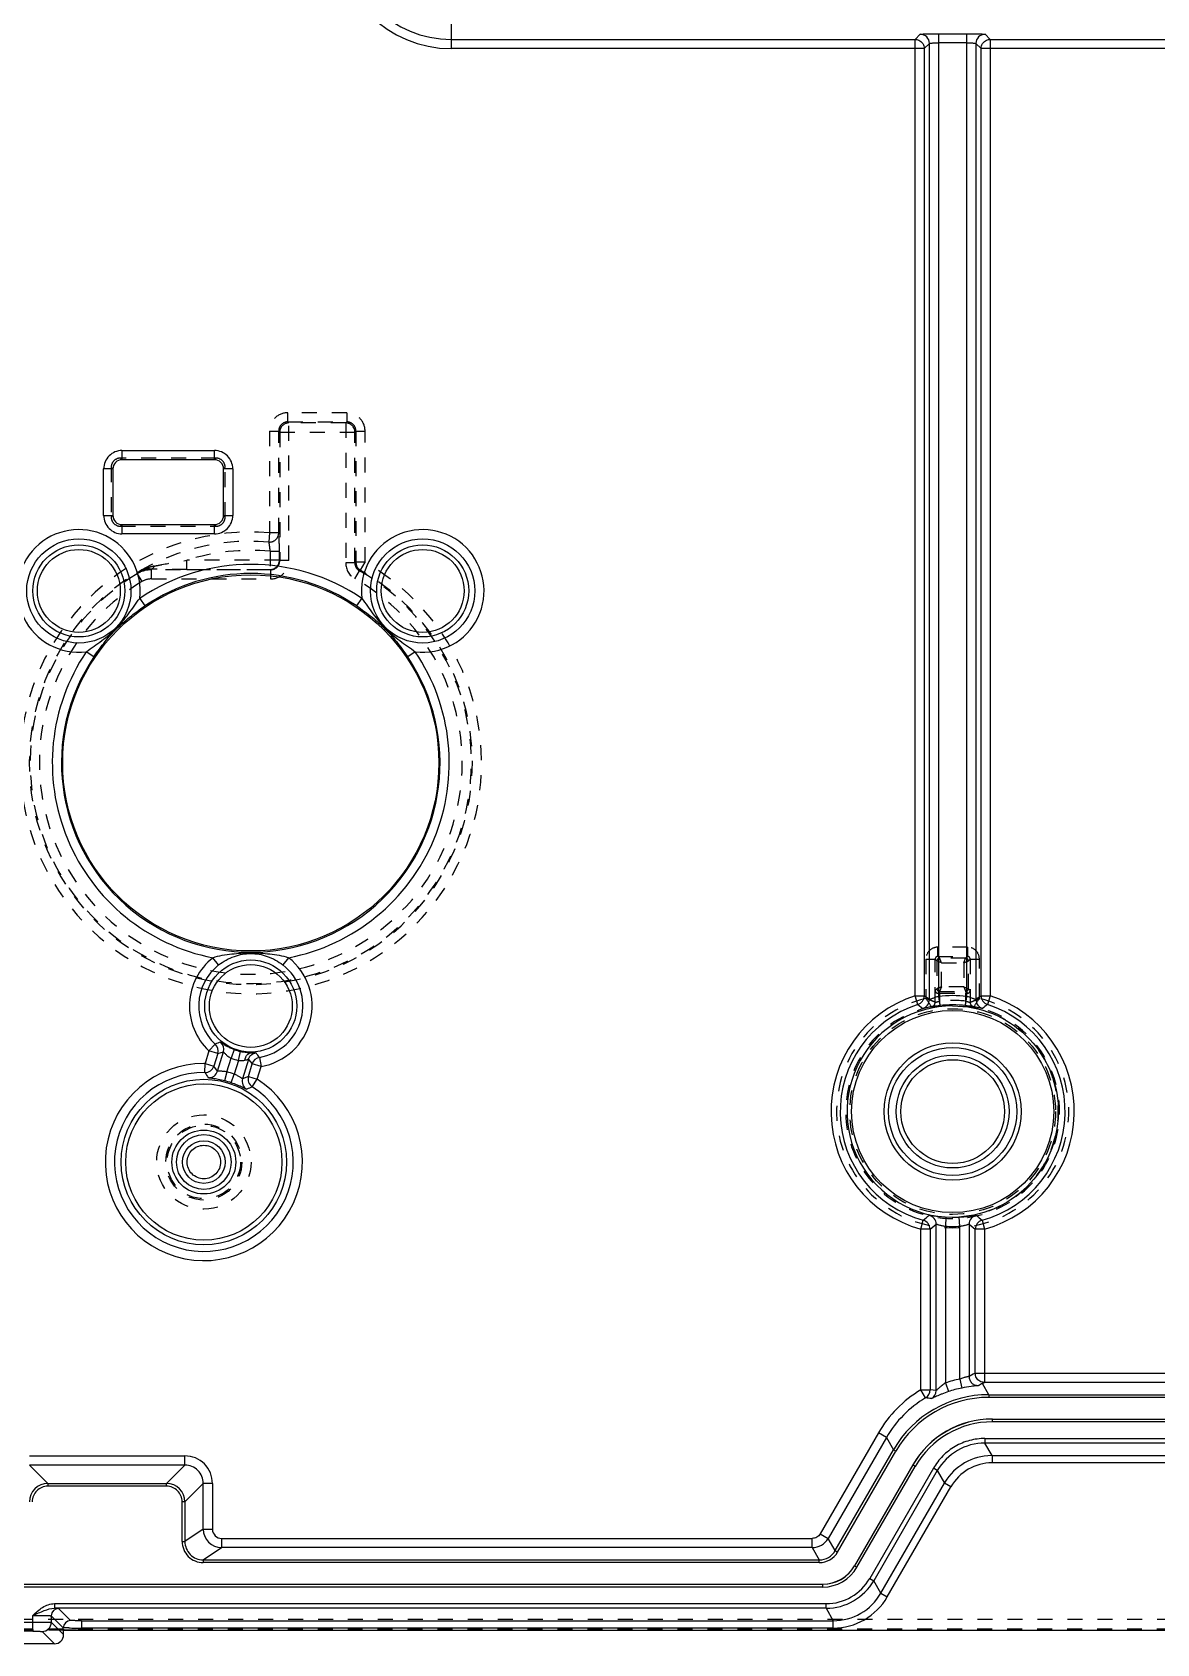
# Model space of a CAD drawing. Header units: millimetres. Extents: x -1265 to 1982, y -12197 to 1934.
# Drawn here: x 917.8 to 1040.4, y -123.6 to 52 of the extents above; entities that cross this region are included whole.
import ezdxf

# ---------------------------------------------------------------- set-up
doc = ezdxf.new("R2010")
doc.units = ezdxf.units.MM
doc.header["$LTSCALE"] = 16.335
doc.linetypes.add('HIDDEN', pattern=[0.2, 0.1, -0.1])
doc.layers.get('0').update_dxf_attribs({"linetype": 'CONTINUOUS'})
doc.layers.add('DEFAULT_2', color=8, linetype='HIDDEN')

msp = doc.modelspace()

# ---------------------------------------------------------------- linework, layer by layer
at = {"color": 7, "linetype": 'Continuous'}
for p, q in [((963.518, 53.686), (963.518, 50.208)), ((963.518, 51.207), (1014.073, 51.207)), ((1014.635, 51.768), (1014.073, 51.207)), ((1014.073, -53.016), (1014.073, 51.207)), ((1016.633, 51.836), (1019.702, 51.836)), ((1016.633, 51.836), (1016.633, -53.09)), ((1019.702, -53.09), (1019.702, 51.836)), ((1022.262, 51.207), (1021.701, 51.768)), ((1022.262, 51.207), (1053.454, 51.207)), ((1022.262, 51.207), (1022.262, -53.016)), ((1015.073, 50.208), (963.518, 50.208)), ((1015.073, 50.208), (1015.634, 50.769)), ((1015.073, 50.208), (1015.073, -53.016)), ((1015.634, -53.43), (1015.634, 50.769)), ((1019.702, 50.836), (1016.633, 50.836)), ((1020.701, 50.769), (1021.263, 50.208)), ((1020.701, 50.769), (1020.701, -53.43)), ((1053.454, 50.208), (1021.263, 50.208)), ((1021.263, -53.016), (1021.263, 50.208)), ((927.631, 6.406), (927.631, 5.406)), ((927.631, 6.406), (937.704, 6.406)), ((937.704, 5.406), (927.631, 5.406)), ((937.704, 5.406), (937.704, 6.406)), ((925.632, -0.666), (925.632, 4.407)), ((926.632, 4.407), (925.632, 4.407)), ((926.632, 4.407), (926.632, -0.666)), ((939.703, 4.407), (938.704, 4.407)), ((938.704, -0.666), (938.704, 4.407)), ((939.703, 4.407), (939.703, -0.666)), ((925.632, -0.666), (926.632, -0.666)), ((927.631, -1.666), (937.704, -1.666)), ((927.631, -1.666), (927.631, -2.665)), ((937.704, -2.665), (937.704, -1.666)), ((938.704, -0.666), (939.703, -0.666)), ((937.704, -2.665), (927.631, -2.665)), ((929.562, -9.701), (930.121, -10.529)), ((953.214, -10.529), (953.774, -9.701)), ((924.567, -16.083), (923.739, -15.524)), ((959.597, -15.524), (958.768, -16.083)), ((938.166, -49.655), (937.55, -48.868)), ((941.668, -48.403), (941.668, -48.334)), ((945.785, -48.868), (945.169, -49.655)), ((1014.073, -53.016), (1015.073, -53.016)), ((1014.382, -53.966), (1014.073, -53.016)), ((1014.382, -53.966), (1014.913, -54.39)), ((1015.634, -53.43), (1015.073, -53.016)), ((1016.633, -53.09), (1016.755, -54.082)), ((1019.581, -54.082), (1019.702, -53.09)), ((1021.263, -53.016), (1020.701, -53.43)), ((1021.263, -53.016), (1022.262, -53.016)), ((1022.262, -53.016), (1021.953, -53.966)), ((937.103, -59.009), (936.688, -60.386)), ((937.103, -59.009), (937.786, -58.279)), ((938.06, -59.297), (937.103, -59.009)), ((938.06, -59.297), (937.645, -60.674)), ((938.045, -61.231), (938.68, -59.12)), ((938.06, -59.297), (938.68, -59.12)), ((939.872, -58.872), (939.518, -59.807)), ((940.328, -60.051), (940.549, -59.076)), ((936.688, -60.386), (936.568, -60.386)), ((936.676, -61.385), (936.688, -60.386)), ((936.688, -60.386), (937.645, -60.674)), ((938.045, -61.231), (937.645, -60.674)), ((939.065, -61.313), (938.817, -62.281)), ((939.065, -61.313), (939.518, -59.807)), ((940.328, -60.051), (939.875, -61.557)), ((941.405, -59.94), (940.77, -62.051)), ((941.405, -59.94), (941.826, -60.43)), ((941.411, -61.807), (941.826, -60.43)), ((942.783, -60.718), (941.826, -60.43)), ((942.368, -62.095), (942.783, -60.718)), ((942.616, -59.732), (942.783, -60.718)), ((939.547, -62.501), (939.875, -61.557)), ((941.411, -61.807), (940.77, -62.051)), ((941.411, -61.807), (942.368, -62.095)), ((941.827, -62.935), (942.368, -62.095)), ((1017.44, -77.125), (1017.377, -78.123)), ((1018.958, -78.123), (1018.895, -77.125)), ((1014.702, -78.431), (1014.963, -77.466)), ((1015.701, -78.431), (1014.702, -78.431)), ((1014.702, -95.967), (1014.702, -78.431)), ((1015.701, -78.431), (1016.378, -77.902)), ((1015.701, -78.431), (1015.701, -95.967)), ((1016.378, -96.034), (1016.378, -77.902)), ((1017.377, -78.123), (1017.377, -95.207)), ((1018.958, -94.78), (1018.958, -78.123)), ((1019.958, -77.902), (1020.634, -78.431)), ((1019.958, -77.902), (1019.958, -94.498)), ((1021.633, -78.431), (1020.634, -78.431)), ((1020.634, -94.147), (1020.634, -78.431)), ((1021.372, -77.466), (1021.633, -78.431)), ((1021.633, -78.431), (1021.633, -95.147)), ((1018.958, -94.78), (1019.158, -95.76)), ((1020.403, -94.262), (1019.958, -94.498)), ((1020.634, -94.147), (1020.403, -94.262)), ((1020.634, -94.147), (1059.098, -94.147)), ((1014.702, -95.967), (1015.701, -95.967)), ((1015.212, -96.827), (1014.702, -95.967)), ((1016.378, -96.034), (1015.701, -95.967)), ((1017.377, -95.207), (1017.698, -96.154)), ((1021.403, -95.262), (1021.633, -95.147)), ((1022.107, -96.483), (1021.404, -95.264)), ((1059.098, -95.147), (1021.633, -95.147)), ((1022.107, -96.483), (1060.928, -96.483)), ((1022.107, -96.483), (1022.107, -96.783)), ((1060.928, -96.783), (1022.107, -96.783)), ((1022.49, -99.146), (1022.481, -99.13)), ((1022.49, -99.146), (1060.545, -99.146)), ((1022.49, -99.146), (1022.49, -99.445)), ((1060.545, -99.445), (1022.49, -99.445)), ((1010.079, -100.646), (1003.728, -111.647)), ((1010.945, -101.146), (1004.594, -112.147)), ((1010.945, -101.146), (1010.079, -100.646)), ((1010.945, -101.146), (1011.716, -102.482)), ((1021.69, -101.259), (1061.345, -101.259)), ((1021.69, -101.259), (1021.69, -101.759)), ((1061.345, -101.759), (1021.69, -101.759)), ((1022.473, -103.116), (1021.69, -101.759)), ((917.543, -103.156), (934.493, -103.156)), ((934.493, -104.155), (934.493, -103.156)), ((1005.365, -113.483), (1011.716, -102.482)), ((1005.625, -113.633), (1011.976, -102.632)), ((1011.976, -102.632), (1011.716, -102.482)), ((1022.473, -103.116), (1060.562, -103.116)), ((1022.473, -103.116), (1022.473, -103.916)), ((934.493, -104.155), (917.543, -104.155)), ((919.547, -106.159), (917.543, -104.155)), ((934.493, -104.155), (932.489, -106.159)), ((1013.822, -104.129), (1007.471, -115.13)), ((1007.739, -115.296), (1014.091, -104.295)), ((1016.062, -104.509), (1009.133, -116.51)), ((1016.495, -104.759), (1009.566, -116.76)), ((1013.831, -104.145), (1013.822, -104.129)), ((1014.091, -104.295), (1013.831, -104.145)), ((1016.495, -104.759), (1016.062, -104.509)), ((1016.495, -104.759), (1017.278, -106.116)), ((1060.562, -103.916), (1022.473, -103.916)), ((919.547, -106.159), (932.489, -106.159)), ((919.547, -106.159), (919.547, -106.459)), ((932.489, -106.459), (919.547, -106.459)), ((932.489, -106.459), (932.489, -106.159)), ((934.488, -108.159), (936.492, -106.155)), ((937.492, -106.155), (936.492, -106.155)), ((936.492, -111.147), (936.492, -106.155)), ((937.492, -106.155), (937.492, -111.147)), ((1010.349, -118.116), (1017.278, -106.116)), ((1011.042, -118.516), (1017.971, -106.515)), ((1017.971, -106.515), (1017.278, -106.116)), ((934.488, -108.159), (934.188, -108.159)), ((934.188, -112.483), (934.188, -108.159)), ((934.488, -108.159), (934.488, -112.483)), ((936.492, -111.147), (934.488, -112.483)), ((936.492, -111.147), (937.492, -111.147)), ((938.492, -112.147), (1002.862, -112.147)), ((938.492, -112.147), (938.492, -113.147)), ((1002.862, -113.147), (1002.862, -112.147)), ((1003.728, -111.647), (1004.594, -112.147)), ((1005.365, -113.483), (1004.594, -112.147)), ((934.188, -112.483), (934.488, -112.483)), ((936.488, -114.483), (938.492, -113.147)), ((1002.862, -113.147), (938.492, -113.147)), ((1002.862, -113.147), (1003.633, -114.483)), ((1005.365, -113.483), (1005.625, -113.633)), ((936.488, -114.483), (1003.633, -114.483)), ((936.488, -114.483), (936.488, -114.783)), ((1003.633, -114.783), (936.488, -114.783)), ((1003.633, -114.783), (1003.633, -114.483)), ((1007.471, -115.13), (1007.48, -115.146)), ((1007.48, -115.146), (1007.739, -115.296)), ((1004.016, -117.445), (826.439, -117.445)), ((826.442, -117.146), (1004.012, -117.146)), ((1004.016, -117.445), (1004.016, -117.146)), ((1009.133, -116.51), (1009.566, -116.76)), ((1010.349, -118.116), (1009.566, -116.76)), ((920.273, -119.259), (1004.371, -119.259)), ((920.273, -119.259), (920.273, -119.759)), ((1004.371, -119.759), (1004.371, -119.259)), ((1010.349, -118.116), (1011.042, -118.516)), ((917.923, -122.268), (917.923, -120.537)), ((919.923, -120.585), (921.233, -121.895)), ((919.923, -120.585), (919.923, -121.285)), ((1004.371, -119.759), (920.273, -119.759)), ((922.033, -121.095), (920.723, -119.785)), ((923.233, -121.116), (1005.154, -121.116)), ((923.233, -121.116), (923.233, -122.13)), ((1004.371, -119.759), (1005.154, -121.116)), ((1005.154, -121.916), (1005.154, -121.116)), ((866.612, -121.268), (917.923, -121.268)), ((917.923, -122.268), (866.612, -122.268)), ((918.923, -122.285), (920.268, -123.63)), ((921.268, -122.63), (919.923, -121.285)), ((921.233, -122.078), (921.233, -121.895)), ((921.268, -122.13), (1145.018, -122.13)), ((921.268, -122.63), (921.268, -122.13)), ((1005.154, -121.916), (923.233, -121.916)), ((920.268, -123.63), (864.268, -123.63))]:
    msp.add_line(p, q, dxfattribs=at)
for centre, radius in [((922.929, -8.891), 5.682), ((960.406, -8.891), 5.682), ((922.929, -8.891), 5.017), ((922.929, -8.891), 4.517), ((960.406, -8.891), 5.017), ((960.406, -8.891), 4.517), ((941.668, -27.63), 20.5), ((941.668, -54.13), 5.017), ((941.668, -54.13), 4.517), ((1018.168, -65.63), 11.017), ((1018.168, -65.63), 7.483), ((1018.168, -65.63), 6.983), ((1018.168, -65.63), 6.151), ((1018.168, -65.63), 5.651), ((936.553, -71.13), 9.017), ((936.553, -71.13), 8.517), ((936.553, -71.13), 3.483), ((936.553, -71.13), 2.983), ((936.553, -71.13), 2.325)]:
    msp.add_circle(centre, radius, dxfattribs=at)
for centre, radius, start, end in [((963.518, 62.72), 12.513, 180, 270), ((963.518, 62.72), 11.513, 180, 270), ((1014.633, 50.767), 1.001, 0.08419, 89.91582), ((1021.702, 50.767), 1.001, 90.08418, 179.91581), ((927.631, 4.407), 1.999, 89.98578, 180.01422), ((927.629, 4.409), 0.997, 89.88699, 180.11301), ((937.705, 4.407), 1.999, 359.98578, 90.01422), ((937.706, 4.409), 0.997, 359.88699, 90.11301), ((927.631, -0.667), 1.999, 179.98578, 270.01422), ((927.629, -0.668), 0.997, 179.88699, 270.11301), ((937.705, -0.667), 1.999, 269.98578, 0.01422), ((937.706, -0.668), 0.997, 269.88699, 0.11301), ((922.929, -8.891), 6.682, 353.04187, 276.95813), ((960.406, -8.891), 6.682, 263.04187, 186.95813), ((941.668, -27.63), 21.633, 55.97194, 124.02806), ((941.668, -27.63), 20.634, 55.97194, 124.02806), ((941.668, -27.63), 21.633, 145.97194, 259.02806), ((941.668, -27.63), 21.633, 280.97194, 34.02806), ((941.668, -27.63), 20.634, 145.97194, 34.02806), ((941.668, -54.13), 6.682, 128.04187, 226.90407), ((941.668, -54.13), 6.682, 279.60511, 51.95813), ((941.668, -54.13), 5.682, 128.04187, 226.90407), ((941.668, -54.13), 5.682, 279.60511, 51.95813), ((1018.168, -65.63), 13.262, 107.98236, 254.85118), ((1018.168, -65.63), 12.262, 107.98236, 254.85118), ((1018.168, -65.63), 11.517, 90, 273.62056), ((1014.072, -53.014), 1.001, 288.01271, 359.90904), ((1014.633, -53.429), 1.001, 286.21064, 359.941), ((1018.168, -65.63), 12.633, 83.02423, 96.97577), ((1018.168, -65.63), 11.634, 83.02423, 96.97577), ((1021.702, -53.429), 1.001, 180.05916, 253.83066), ((1022.263, -53.014), 1.001, 180.09163, 251.98741), ((1018.168, -65.63), 12.262, 285.14882, 72.01764), ((1158.68, -225.198), 219.123, 128.60684, 128.78442), ((1018.168, -65.63), 13.262, 285.14882, 72.01764), ((1037.334, -329.366), 288.787, 110.0416, 110.16426), ((937.101, -59.01), 1.001, 343.36334, 46.89671), ((937.722, -58.833), 1.001, 343.30511, 49.96326), ((941.668, -54.13), 5.071, 249.25701, 257.25217), ((709.588, -231.185), 289.306, 36.34417, 36.46661), ((936.553, -71.13), 10.744, 89.91658, 57.23171), ((936.553, -71.13), 9.745, 89.27747, 57.23171), ((936.688, -60.384), 1.001, 269.30792, 343.15101), ((937.087, -60.942), 1.001, 267.05181, 343.19239), ((936.553, -71.13), 10.133, 70.86105, 75.64813), ((941.668, -54.13), 6.07, 249.25701, 257.25217), ((942.783, -60.72), 1.001, 99.6132, 163.14774), ((936.553, -71.13), 9.134, 70.86105, 75.64813), ((941.729, -62.338), 1.001, 163.31697, 239.50906), ((1014.219, -229.211), 181.351, 113.52684, 113.73603), ((942.37, -62.094), 1.001, 163.35915, 237.20143), ((946.842, 3.675), 105.945, 310.01406, 310.46527), ((1015.377, -77.903), 1.001, 0.06368, 77.19056), ((1020.958, -77.903), 1.001, 102.86807, 179.93652), ((1175.93, 106.17), 240.021, 229.71527, 229.91459), ((1014.701, -78.433), 1.001, 0.12263, 74.88285), ((1018.168, -65.63), 12.518, 266.37944, 273.62056), ((1021.634, -78.433), 1.001, 105.11757, 179.87918), ((1021.544, -107.512), 12.991, 101.47937, 108.70665), ((1021.336, -107.145), 12.998, 120.68885, 150.00124), ((1022.107, -108.481), 11.998, 89.99951, 150.00049), ((1014.701, -95.966), 1.001, 300.59986, 359.91449), ((1015.378, -96.033), 1, 298.2945, 359.99677), ((1021.553, -107.528), 12.01, 101.50694, 108.72366), ((1032.829, -115.29), 23.058, 119.7071, 120.86222), ((1021.383, -107.191), 12.062, 120.76894, 149.9219), ((1022.107, -108.48), 11.698, 89.99908, 150.00092), ((1012.278, -120.762), 24.114, 81.47694, 83.01025), ((1022.49, -109.144), 9.998, 89.99957, 150.00043), ((1022.49, -109.144), 9.698, 89.99908, 150.00092), ((1021.69, -107.758), 5.999, 89.99825, 150.00175), ((934.493, -106.154), 2.999, 359.98948, 90.01052), ((1022.473, -109.115), 5.999, 90.99118, 149.0088), ((1022.473, -109.061), 5.945, 90.00134, 91.00112), ((934.494, -106.153), 1.998, 359.96413, 90.03587), ((1022.473, -109.115), 5.199, 89.9991, 150.0009), ((919.547, -108.159), 1.999, 90.00039, 179.99961), ((919.546, -108.158), 1.699, 89.98821, 180.01179), ((932.489, -108.159), 1.999, 0.00039, 89.99961), ((932.489, -108.158), 1.699, 359.98821, 90.01179), ((1022.426, -109.088), 5.944, 148.99941, 149.99933), ((938.492, -111.147), 2, 180.01308, 269.98692), ((938.492, -111.147), 1, 180.00003, 270.01088), ((1002.862, -111.147), 2, 269.99806, 330.00194), ((936.487, -112.483), 2.299, 180.00288, 270.01674), ((936.487, -112.483), 1.999, 179.99612, 270.01806), ((1003.633, -112.483), 2, 269.99747, 330.00253), ((1003.633, -112.483), 2.299, 269.99211, 330.00789), ((1004.016, -113.146), 3.999, 269.99835, 330.00165), ((1004.016, -113.147), 4.299, 269.99461, 330.00539), ((1004.371, -113.76), 5.499, 269.99905, 330.00095), ((1004.371, -113.76), 5.999, 270.00019, 329.99981), ((1005.154, -115.117), 5.999, 269.99767, 330.00233), ((1005.154, -115.117), 6.799, 269.99914, 330.00086), ((920.723, -120.585), 0.8, 90.02106, 179.97894), ((922.034, -121.896), 0.8, 90.02106, 179.97894), ((918.923, -121.285), 1, 270.02106, 359.97894), ((922.959, -5.185), 116.73, 269.44659, 269.76296), ((923.23, 60.611), 182.527, 269.76312, 270.00083)]:
    msp.add_arc(centre, radius, start, end, dxfattribs=at)
for centre, major_axis, ratio, start_param, end_param in [((1022.483, -109.131), (5.001, -8.662), 0.9997969, 2.6180788, 3.6651065), ((1004.006, -113.129), (-2, 3.465), 0.9997969, -3.6651035, -2.6180818), ((920.268, -122.63), (0.707, -0.707), 0.9996955, -0.7852565, 0.7852565)]:
    msp.add_ellipse(centre, major_axis=major_axis, ratio=ratio, start_param=start_param, end_param=end_param, dxfattribs=at)
for points in [[(1014.073, 51.207), (1014.207, 51.207), (1014.342, 51.178), (1014.465, 51.126)], [(1021.87, 51.126), (1021.993, 51.178), (1022.129, 51.207), (1022.262, 51.207)], [(936.676, -61.385), (936.796, -61.57), (936.916, -61.756), (937.036, -61.941)], [(1021.633, -95.147), (1021.461, -95.147), (1021.283, -95.099), (1021.134, -95.013)]]:
    msp.add_open_spline(points, degree=3, dxfattribs=at)
for points, knots in [([(1014.465, 51.126), (1014.642, 51.051), (1014.957, 50.791), (1015.073, 50.399), (1015.073, 50.208)], [0, 0, 0, 0, 0.5001292, 1, 1, 1, 1]), ([(1014.635, 51.768), (1014.639, 51.772), (1014.657, 51.776), (1014.69, 51.783), (1014.742, 51.789), (1014.846, 51.798), (1015.015, 51.807), (1015.26, 51.817), (1015.557, 51.825), (1016.02, 51.833), (1016.383, 51.836), (1016.633, 51.836)], [0, 0, 0, 0, 0.0086084, 0.0259685, 0.0521254, 0.0869437, 0.1814387, 0.3058066, 0.4556599, 0.6256362, 1, 1, 1, 1]), ([(1019.702, 51.836), (1019.952, 51.836), (1020.315, 51.833), (1020.779, 51.825), (1021.075, 51.817), (1021.321, 51.807), (1021.49, 51.798), (1021.593, 51.789), (1021.645, 51.783), (1021.679, 51.776), (1021.697, 51.772), (1021.701, 51.768)], [0, 0, 0, 0, 0.3743586, 0.544335, 0.6941914, 0.8185612, 0.9130572, 0.9478757, 0.9740322, 0.9913918, 1, 1, 1, 1]), ([(1021.263, 50.208), (1021.263, 50.399), (1021.379, 50.791), (1021.694, 51.051), (1021.87, 51.126)], [0, 0, 0, 0, 0.4998841, 1, 1, 1, 1]), ([(1015.634, 50.769), (1015.638, 50.777), (1015.673, 50.785), (1015.73, 50.798), (1015.825, 50.808), (1015.947, 50.818), (1016.095, 50.826), (1016.327, 50.834), (1016.509, 50.836), (1016.633, 50.836)], [0, 0, 0, 0, 0.028623, 0.0908393, 0.1850514, 0.3085881, 0.4580096, 0.6274121, 1, 1, 1, 1]), ([(1019.702, 50.836), (1019.827, 50.836), (1020.009, 50.834), (1020.24, 50.826), (1020.388, 50.818), (1020.51, 50.808), (1020.606, 50.798), (1020.662, 50.785), (1020.697, 50.777), (1020.701, 50.769)], [0, 0, 0, 0, 0.3725879, 0.5419904, 0.6914119, 0.8149486, 0.9091607, 0.971377, 1, 1, 1, 1]), ([(923.739, -15.524), (924.293, -15.108), (925.445, -14.342), (927.039, -13.001), (928.38, -11.407), (929.146, -10.255), (929.562, -9.701)], [0, 0, 0, 0, 0.2503134, 0.4999938, 0.7496861, 1, 1, 1, 1]), ([(924.567, -16.083), (924.955, -15.508), (925.737, -14.445), (927.016, -12.978), (928.483, -11.699), (929.546, -10.917), (930.121, -10.529)], [0, 0, 0, 0, 0.2630524, 0.5, 0.7369476, 1, 1, 1, 1]), ([(953.214, -10.529), (953.789, -10.917), (954.852, -11.699), (956.32, -12.978), (957.599, -14.445), (958.38, -15.508), (958.768, -16.083)], [0, 0, 0, 0, 0.2630524, 0.5, 0.7369476, 1, 1, 1, 1]), ([(953.774, -9.701), (954.189, -10.255), (954.956, -11.407), (956.297, -13.001), (957.89, -14.342), (959.043, -15.108), (959.597, -15.524)], [0, 0, 0, 0, 0.2503133, 0.4999911, 0.749686, 1, 1, 1, 1]), ([(937.55, -48.868), (937.873, -48.732), (938.56, -48.582), (939.589, -48.448), (940.624, -48.357), (941.319, -48.314), (941.668, -48.334)], [0, 0, 0, 0, 0.2519445, 0.5005588, 0.7484258, 1, 1, 1, 1]), ([(938.166, -49.655), (938.678, -49.254), (939.8, -48.634), (941.062, -48.403), (941.668, -48.403)], [0, 0, 0, 0, 0.5177394, 1, 1, 1, 1]), ([(941.668, -48.334), (942.017, -48.314), (942.712, -48.357), (943.746, -48.448), (944.776, -48.582), (945.463, -48.732), (945.785, -48.868)], [0, 0, 0, 0, 0.2515739, 0.4994422, 0.748055, 1, 1, 1, 1]), ([(941.668, -48.403), (942.274, -48.403), (943.536, -48.634), (944.657, -49.254), (945.169, -49.655)], [0, 0, 0, 0, 0.4822606, 1, 1, 1, 1]), ([(1016.755, -54.082), (1016.516, -54.111), (1016.173, -54.162), (1015.739, -54.239), (1015.469, -54.292), (1015.248, -54.337), (1015.098, -54.368), (1015.007, -54.384), (1014.961, -54.391), (1014.933, -54.393), (1014.916, -54.393), (1014.913, -54.39)], [0, 0, 0, 0, 0.3855293, 0.557266, 0.7062409, 0.8278417, 0.918735, 0.9517843, 0.9763458, 0.9923566, 1, 1, 1, 1]), ([(1016.633, -53.09), (1016.506, -53.121), (1016.322, -53.177), (1016.091, -53.26), (1015.943, -53.317), (1015.824, -53.365), (1015.728, -53.406), (1015.677, -53.421), (1015.639, -53.437), (1015.634, -53.43)], [0, 0, 0, 0, 0.3729921, 0.544078, 0.6955509, 0.8208274, 0.9155966, 0.976176, 1, 1, 1, 1]), ([(1018.168, -54.113), (1019.638, -54.113), (1022.61, -54.69), (1026.391, -57.161), (1028.973, -60.874), (1029.968, -65.285), (1029.233, -69.746), (1026.872, -73.603), (1023.242, -76.293), (1020.309, -77.038), (1018.841, -77.128)], [0, 0, 0, 0, 0.1250112, 0.2499971, 0.3749957, 0.4999942, 0.6249925, 0.7499906, 0.8749801, 1, 1, 1, 1]), ([(1021.423, -54.39), (1021.419, -54.393), (1021.403, -54.393), (1021.374, -54.391), (1021.328, -54.384), (1021.237, -54.368), (1021.087, -54.337), (1020.866, -54.292), (1020.596, -54.239), (1020.163, -54.162), (1019.819, -54.111), (1019.581, -54.082)], [0, 0, 0, 0, 0.0076373, 0.0236327, 0.0481778, 0.0812182, 0.1721056, 0.2937196, 0.4427605, 0.6145295, 1, 1, 1, 1]), ([(1020.701, -53.43), (1020.697, -53.437), (1020.658, -53.421), (1020.607, -53.406), (1020.512, -53.365), (1020.392, -53.317), (1020.244, -53.26), (1020.014, -53.177), (1019.83, -53.121), (1019.702, -53.09)], [0, 0, 0, 0, 0.023824, 0.0844034, 0.1791726, 0.3044491, 0.455922, 0.6270079, 1, 1, 1, 1]), ([(938.366, -58.067), (938.37, -58.065), (938.383, -58.071), (938.405, -58.082), (938.439, -58.103), (938.507, -58.146), (938.619, -58.221), (938.787, -58.33), (939, -58.46), (939.257, -58.601), (939.551, -58.743), (939.762, -58.831), (939.872, -58.872)], [0, 0, 0, 0, 0.0071658, 0.022205, 0.0454079, 0.0767658, 0.1636002, 0.2812678, 0.4279237, 0.6005145, 0.7946378, 1, 1, 1, 1]), ([(938.68, -59.12), (938.683, -59.119), (938.692, -59.125), (938.712, -59.145), (938.756, -59.196), (938.824, -59.274), (938.919, -59.374), (939.038, -59.486), (939.231, -59.646), (939.397, -59.751), (939.518, -59.807)], [0, 0, 0, 0, 0.0071027, 0.0238659, 0.0865965, 0.1843134, 0.3120226, 0.4644923, 0.6345651, 1, 1, 1, 1]), ([(940.549, -59.076), (940.651, -59.099), (941.021, -59.172), (941.397, -59.209), (941.668, -59.218)], [0, 0, 0, 0, 0.2793256, 1, 1, 1, 1]), ([(941.03, -60.026), (941.046, -59.922), (941.101, -59.719), (941.265, -59.396), (941.511, -59.225), (941.668, -59.218)], [0, 0, 0, 0, 0.2903171, 0.5681001, 1, 1, 1, 1]), ([(941.405, -59.94), (941.441, -59.821), (941.562, -59.589), (941.763, -59.419), (941.877, -59.356)], [0, 0, 0, 0, 0.4876402, 1, 1, 1, 1]), ([(941.668, -59.218), (941.749, -59.221), (941.89, -59.224), (942.054, -59.223), (942.151, -59.224), (942.2, -59.225), (942.229, -59.229), (942.246, -59.231), (942.249, -59.235)], [0, 0, 0, 0, 0.4182775, 0.7279119, 0.8397439, 0.9222777, 0.9753897, 1, 1, 1, 1]), ([(941.877, -59.356), (941.906, -59.34), (942.024, -59.282), (942.152, -59.246), (942.249, -59.235)], [0, 0, 0, 0, 0.2550986, 1, 1, 1, 1]), ([(939.065, -61.313), (938.939, -61.286), (938.753, -61.261), (938.515, -61.245), (938.362, -61.241), (938.238, -61.24), (938.138, -61.243), (938.087, -61.238), (938.048, -61.239), (938.045, -61.231)], [0, 0, 0, 0, 0.3757583, 0.5470869, 0.6981502, 0.8224246, 0.91607, 0.975933, 1, 1, 1, 1]), ([(940.328, -60.051), (940.39, -60.06), (940.624, -60.082), (940.862, -60.06), (941.03, -60.026)], [0, 0, 0, 0, 0.2666033, 1, 1, 1, 1]), ([(941.03, -60.026), (941.082, -60.016), (941.172, -59.995), (941.276, -59.967), (941.339, -59.95), (941.373, -59.942), (941.391, -59.938), (941.404, -59.938), (941.405, -59.94)], [0, 0, 0, 0, 0.4071261, 0.7207096, 0.8369356, 0.9231571, 0.977405, 1, 1, 1, 1]), ([(938.817, -62.281), (938.588, -62.222), (938.255, -62.148), (937.832, -62.073), (937.568, -62.032), (937.355, -62.001), (937.21, -61.98), (937.123, -61.966), (937.08, -61.957), (937.053, -61.95), (937.038, -61.945), (937.036, -61.941)], [0, 0, 0, 0, 0.3905165, 0.5628379, 0.7110972, 0.8311314, 0.9202952, 0.9526345, 0.9766701, 0.9923823, 1, 1, 1, 1]), ([(941.22, -63.2), (941.216, -63.202), (941.201, -63.198), (941.175, -63.19), (941.134, -63.172), (941.054, -63.137), (940.922, -63.074), (940.726, -62.982), (940.484, -62.871), (940.089, -62.7), (939.771, -62.578), (939.547, -62.501)], [0, 0, 0, 0, 0.007611, 0.0233053, 0.0473207, 0.0796464, 0.1687986, 0.2888511, 0.4372135, 0.609587, 1, 1, 1, 1]), ([(940.77, -62.051), (940.764, -62.056), (940.732, -62.034), (940.686, -62.009), (940.604, -61.952), (940.5, -61.884), (940.37, -61.803), (940.163, -61.685), (939.994, -61.604), (939.875, -61.557)], [0, 0, 0, 0, 0.024067, 0.08393, 0.1775755, 0.3018499, 0.4529132, 0.6242419, 1, 1, 1, 1]), ([(936.56, -72.957), (936.323, -72.957), (935.843, -72.863), (935.234, -72.46), (934.825, -71.853), (934.68, -71.137), (934.819, -70.42), (935.223, -69.811), (935.828, -69.403), (936.308, -69.302), (936.545, -69.302)], [0, 0, 0, 0, 0.1250063, 0.2500869, 0.3750314, 0.4999897, 0.6249662, 0.7498769, 0.8750047, 1, 1, 1, 1]), ([(936.545, -69.302), (936.783, -69.302), (937.263, -69.397), (937.872, -69.8), (938.28, -70.406), (938.426, -71.122), (938.286, -71.839), (937.882, -72.449), (937.277, -72.857), (936.798, -72.957), (936.56, -72.957)], [0, 0, 0, 0, 0.1250063, 0.2500869, 0.3750314, 0.4999897, 0.6249662, 0.7498769, 0.8750047, 1, 1, 1, 1]), ([(1015.6, -76.928), (1015.604, -76.925), (1015.62, -76.924), (1015.648, -76.924), (1015.694, -76.928), (1015.784, -76.939), (1015.933, -76.96), (1016.153, -76.991), (1016.424, -77.028), (1016.858, -77.08), (1017.202, -77.11), (1017.44, -77.125)], [0, 0, 0, 0, 0.0077195, 0.0236695, 0.048057, 0.0808499, 0.1710966, 0.2921368, 0.4409651, 0.6129708, 1, 1, 1, 1]), ([(1018.841, -77.128), (1019.084, -77.113), (1019.436, -77.085), (1019.881, -77.032), (1020.161, -76.994), (1020.389, -76.962), (1020.545, -76.94), (1020.638, -76.929), (1020.685, -76.924), (1020.715, -76.924), (1020.732, -76.924), (1020.735, -76.928)], [0, 0, 0, 0, 0.3828505, 0.5552052, 0.7053762, 0.8274766, 0.9184498, 0.9515387, 0.9761609, 0.992256, 1, 1, 1, 1]), ([(1016.378, -77.902), (1016.382, -77.895), (1016.42, -77.905), (1016.471, -77.915), (1016.566, -77.944), (1016.686, -77.978), (1016.834, -78.017), (1017.066, -78.073), (1017.25, -78.107), (1017.377, -78.123)], [0, 0, 0, 0, 0.024324, 0.0842312, 0.177828, 0.3020196, 0.4529827, 0.6242645, 1, 1, 1, 1]), ([(1018.958, -78.123), (1019.086, -78.107), (1019.27, -78.073), (1019.502, -78.017), (1019.65, -77.978), (1019.769, -77.944), (1019.864, -77.915), (1019.916, -77.905), (1019.953, -77.895), (1019.958, -77.902)], [0, 0, 0, 0, 0.3757383, 0.5470188, 0.6979805, 0.8221714, 0.9157682, 0.9756758, 1, 1, 1, 1]), ([(1019.958, -94.498), (1019.952, -94.504), (1019.919, -94.507), (1019.862, -94.522), (1019.768, -94.538), (1019.646, -94.565), (1019.497, -94.602), (1019.263, -94.667), (1019.081, -94.73), (1018.958, -94.78)], [0, 0, 0, 0, 0.0255047, 0.084792, 0.1761541, 0.2976818, 0.4467638, 0.6177136, 1, 1, 1, 1]), ([(1019.958, -94.498), (1019.958, -94.627), (1020.018, -94.894), (1020.243, -95.243), (1020.602, -95.454), (1020.872, -95.502), (1021.001, -95.497)], [0, 0, 0, 0, 0.2418955, 0.4996726, 0.7576486, 1, 1, 1, 1]), ([(1021.134, -95.013), (1020.984, -94.927), (1020.727, -94.67), (1020.634, -94.319), (1020.634, -94.147)], [0, 0, 0, 0, 0.4999886, 1, 1, 1, 1]), ([(1017.698, -96.154), (1017.462, -96.234), (1017.123, -96.359), (1016.696, -96.536), (1016.425, -96.655), (1016.201, -96.758), (1016.047, -96.831), (1015.952, -96.874), (1015.904, -96.896), (1015.873, -96.907), (1015.857, -96.915), (1015.852, -96.914)], [0, 0, 0, 0, 0.373828, 0.5432959, 0.6930949, 0.8182294, 0.9137812, 0.948983, 0.9752663, 0.9923419, 1, 1, 1, 1]), ([(1017.377, -95.207), (1017.25, -95.293), (1017.069, -95.429), (1016.844, -95.614), (1016.698, -95.742), (1016.575, -95.854), (1016.489, -95.935), (1016.436, -95.984), (1016.408, -96.011), (1016.39, -96.024), (1016.381, -96.034), (1016.378, -96.034)], [0, 0, 0, 0, 0.3546573, 0.5217341, 0.6736486, 0.8040235, 0.9062831, 0.9447862, 0.9737596, 0.9923874, 1, 1, 1, 1]), ([(1020.835, -95.519), (1020.612, -95.542), (1020.05, -95.599), (1019.492, -95.692), (1019.158, -95.76)], [0, 0, 0, 0, 0.3965443, 1, 1, 1, 1]), ([(1021.001, -95.497), (1020.997, -95.499), (1020.98, -95.502), (1020.925, -95.511), (1020.874, -95.515), (1020.835, -95.519)], [0, 0, 0, 0, 0.0931347, 0.2909819, 1, 1, 1, 1]), ([(1021.69, -101.259), (1021.125, -101.262), (1019.988, -101.408), (1018.404, -102.066), (1017.041, -103.109), (1016.347, -104.02), (1016.062, -104.509)], [0, 0, 0, 0, 0.2499999, 0.5, 0.7500001, 1, 1, 1, 1]), ([(1003.728, -111.647), (1003.642, -111.796), (1003.383, -112.049), (1003.034, -112.147), (1002.862, -112.147)], [0, 0, 0, 0, 0.5000016, 1, 1, 1, 1]), ([(917.923, -120.537), (918.085, -120.376), (918.423, -120.069), (918.971, -119.657), (919.587, -119.344), (920.045, -119.265), (920.273, -119.259)], [0, 0, 0, 0, 0.2497688, 0.5001243, 0.7499015, 1, 1, 1, 1]), ([(917.923, -120.537), (918.334, -120.36), (919.084, -120.03), (919.892, -119.758), (920.273, -119.759)], [0, 0, 0, 0, 0.5399297, 1, 1, 1, 1]), ([(917.923, -120.537), (918.052, -120.537), (918.304, -120.538), (918.671, -120.54), (919.01, -120.544), (919.307, -120.55), (919.552, -120.557), (919.72, -120.564), (919.821, -120.571), (919.872, -120.574), (919.902, -120.58), (919.92, -120.581), (919.923, -120.585)], [0, 0, 0, 0, 0.192709, 0.3782291, 0.5497423, 0.7004322, 0.8241241, 0.9172022, 0.9513372, 0.976718, 0.9930043, 1, 1, 1, 1]), ([(920.723, -119.785), (920.72, -119.783), (920.708, -119.781), (920.685, -119.777), (920.647, -119.775), (920.572, -119.77), (920.445, -119.764), (920.336, -119.761), (920.273, -119.759)], [0, 0, 0, 0, 0.0238474, 0.0770062, 0.1597106, 0.2716942, 0.5814185, 1, 1, 1, 1]), ([(923.233, -121.116), (923.082, -121.116), (922.862, -121.115), (922.581, -121.113), (922.403, -121.11), (922.256, -121.107), (922.155, -121.105), (922.095, -121.101), (922.064, -121.1), (922.046, -121.097), (922.035, -121.097), (922.033, -121.095)], [0, 0, 0, 0, 0.3783973, 0.5499874, 0.7007377, 0.8244643, 0.9175413, 0.9516559, 0.9769958, 0.9932041, 1, 1, 1, 1]), ([(917.923, -121.268), (918.176, -121.268), (918.543, -121.269), (919.01, -121.271), (919.308, -121.273), (919.553, -121.275), (919.721, -121.277), (919.823, -121.28), (919.873, -121.281), (919.904, -121.284), (919.919, -121.283), (919.923, -121.285)], [0, 0, 0, 0, 0.3786657, 0.550209, 0.7009415, 0.8253216, 0.9188441, 0.9527643, 0.9777188, 0.9935201, 1, 1, 1, 1]), ([(917.923, -122.268), (918.05, -122.268), (918.233, -122.268), (918.466, -122.271), (918.615, -122.272), (918.737, -122.276), (918.831, -122.275), (918.886, -122.285), (918.918, -122.28), (918.923, -122.285)], [0, 0, 0, 0, 0.378398, 0.5499925, 0.70075, 0.8244858, 0.9175732, 0.9770366, 1, 1, 1, 1]), ([(921.233, -122.078), (921.236, -122.082), (921.254, -122.084), (921.283, -122.09), (921.334, -122.094), (921.435, -122.101), (921.603, -122.108), (921.748, -122.113), (921.831, -122.115)], [0, 0, 0, 0, 0.0230093, 0.0762562, 0.1597818, 0.2730795, 0.585151, 1, 1, 1, 1]), ([(921.831, -121.91), (921.701, -121.909), (921.507, -121.905), (921.313, -121.903), (921.249, -121.898)], [0, 0, 0, 0, 0.6698951, 1, 1, 1, 1]), ([(921.831, -122.115), (921.932, -122.117), (922.399, -122.127), (922.866, -122.13), (923.233, -122.13)], [0, 0, 0, 0, 0.2150234, 1, 1, 1, 1])]:
    msp.add_open_spline(points, degree=3, knots=knots, dxfattribs=at)
at = {"layer": 'DEFAULT_2', "color": 8, "linetype": 'HIDDEN'}
for p, q in [((952.126, 10.528), (945.709, 10.528)), ((945.709, 9.529), (945.709, 10.528)), ((945.709, 9.529), (945.823, 9.414)), ((945.709, 9.529), (952.127, 9.529)), ((952.012, 9.414), (945.823, 9.414)), ((945.823, -5.586), (945.823, 9.414)), ((952.127, 9.529), (952.012, 9.414)), ((952.012, 9.414), (952.012, -5.839)), ((952.127, 10.528), (952.127, 9.529)), ((943.71, 8.529), (944.709, 8.529)), ((943.71, 8.529), (943.71, -2.555)), ((944.709, 8.529), (944.824, 8.415)), ((944.709, -2.555), (944.709, 8.529)), ((944.824, 8.415), (953.012, 8.415)), ((944.824, 8.415), (944.824, -5.586)), ((953.126, 8.529), (953.012, 8.415)), ((953.012, -5.839), (953.012, 8.415)), ((953.126, 8.529), (954.125, 8.529)), ((953.126, 8.529), (953.126, -5.773)), ((954.125, -5.773), (954.125, 8.529)), ((927.458, 5.58), (927.631, 5.406)), ((937.878, 5.58), (927.458, 5.58)), ((937.704, 5.406), (937.878, 5.58)), ((926.632, 4.407), (926.458, 4.58)), ((926.458, 4.58), (926.458, -0.84)), ((938.877, 4.58), (938.704, 4.407)), ((938.877, -0.84), (938.877, 4.58)), ((926.458, -0.84), (926.632, -0.666)), ((927.631, -1.666), (927.458, -1.839)), ((937.878, -1.839), (937.704, -1.666)), ((938.704, -0.666), (938.877, -0.84)), ((927.458, -1.839), (937.878, -1.839)), ((943.71, -2.555), (943.629, -3.551)), ((944.709, -2.555), (943.71, -2.555)), ((944.709, -2.555), (944.719, -2.565)), ((943.629, -3.551), (943.638, -3.561)), ((943.787, -4.577), (944.786, -4.577)), ((943.787, -4.577), (943.787, -6.548)), ((944.786, -5.549), (944.786, -4.577)), ((929.296, -7.013), (929.27, -6.906)), ((929.296, -7.013), (929.81, -7.87)), ((930.838, -6.586), (930.822, -6.526)), ((943.824, -6.586), (930.838, -6.586)), ((930.838, -7.585), (930.838, -6.586)), ((944.786, -5.549), (934.715, -5.549)), ((934.715, -6.548), (934.715, -5.549)), ((934.715, -6.548), (943.787, -6.548)), ((943.787, -6.548), (943.824, -6.586)), ((943.824, -6.586), (943.824, -7.585)), ((944.786, -5.549), (944.824, -5.586)), ((945.823, -5.586), (944.824, -5.586)), ((953.012, -5.839), (952.012, -5.839)), ((953.012, -5.839), (953.126, -5.773)), ((953.026, -7.579), (953.519, -6.709)), ((954.125, -5.773), (953.126, -5.773)), ((953.519, -6.709), (953.631, -6.641)), ((953.631, -6.641), (954.125, -5.773)), ((930.838, -7.585), (943.824, -7.585)), ((1015.255, -49.017), (1016.255, -49.017)), ((1015.255, -49.017), (1015.255, -53.312)), ((1016.451, -49.213), (1016.255, -49.017)), ((1016.255, -53.714), (1016.255, -49.017)), ((1019.78, -47.717), (1016.555, -47.717)), ((1016.555, -48.717), (1016.555, -47.717)), ((1016.555, -48.717), (1019.78, -48.717)), ((1016.555, -48.717), (1016.751, -48.913)), ((1019.584, -48.913), (1016.751, -48.913)), ((1019.384, -49.413), (1019.584, -48.913)), ((1019.584, -48.913), (1019.78, -48.717)), ((1019.78, -47.717), (1019.78, -48.717)), ((1020.08, -49.017), (1019.884, -49.213)), ((1020.08, -49.017), (1021.08, -49.017)), ((1020.08, -49.017), (1020.08, -53.714)), ((1021.08, -53.312), (1021.08, -49.017)), ((1016.951, -49.413), (1016.451, -49.213)), ((1016.451, -49.213), (1016.451, -52.246)), ((1016.951, -49.413), (1019.384, -49.413)), ((1016.951, -52.046), (1016.951, -49.413)), ((1019.384, -49.413), (1019.384, -52.046)), ((1019.884, -52.246), (1019.884, -49.213)), ((1016.259, -52.438), (1016.451, -52.246)), ((1016.751, -52.546), (1016.567, -52.73)), ((1016.951, -52.046), (1016.751, -52.546)), ((1016.751, -52.546), (1019.584, -52.546)), ((1019.384, -52.046), (1016.951, -52.046)), ((1019.384, -52.046), (1019.884, -52.246)), ((1019.768, -52.73), (1019.584, -52.546)), ((1019.884, -52.246), (1020.076, -52.438)), ((1015.854, -54.203), (1015.858, -54.211)), ((1016.255, -53.714), (1016.259, -53.721)), ((1016.759, -52.73), (1019.576, -52.73)), ((1016.759, -53.596), (1016.759, -52.73)), ((1016.817, -54.093), (1016.759, -53.596)), ((1019.576, -53.596), (1019.518, -54.093)), ((1019.576, -52.73), (1019.576, -53.596)), ((1020.076, -53.721), (1020.08, -53.714)), ((1020.477, -54.211), (1020.481, -54.203)), ((1192.388, -120.998), (824.843, -120.998)), ((824.815, -121.998), (1192.388, -121.998)), ((921.268, -122.13), (863.268, -122.13)), ((921.268, -122.13), (921.233, -122.078))]:
    msp.add_line(p, q, dxfattribs=at)
for centre, radius in [((1018.168, -65.63), 11.21), ((936.553, -71.13), 5.14), ((936.553, -71.13), 4.141), ((936.553, -71.13), 4)]:
    msp.add_circle(centre, radius, dxfattribs=at)
for centre, radius, start, end in [((945.708, 8.53), 1.998, 89.98463, 180.01537), ((945.707, 8.531), 0.997, 89.88699, 180.11301), ((945.824, 8.414), 1.001, 90.06677, 179.93323), ((952.011, 8.414), 1.001, 0.06646, 89.93354), ((952.127, 8.53), 1.998, 359.98463, 90.01537), ((952.129, 8.531), 0.997, 359.88699, 90.11301), ((927.457, 4.581), 0.999, 89.97172, 180.02828), ((937.878, 4.581), 0.999, 359.97172, 90.02829), ((927.457, -0.84), 0.999, 179.97172, 270.02828), ((937.878, -0.84), 0.999, 269.97172, 0.02829), ((941.668, -27.63), 25.158, 85.34374, 60.31802), ((941.668, -27.63), 24.149, 85.32046, 60.31802), ((943.718, -2.564), 1.001, 265.41214, 359.90831), ((941.668, -27.63), 23.15, 84.74788, 107.47686), ((941.668, -27.63), 24.044, 120.96796, 60.4697), ((930.839, -9.585), 2.999, 90.00515, 120.96267), ((930.75, -9.626), 3.102, 88.67099, 96.97395), ((932.29, -11.876), 5.803, 101.37751, 106.7461), ((943.786, -5.548), 1.001, 270.06646, 359.93354), ((943.825, -5.587), 1.998, 269.98148, 0.01851), ((943.826, -5.588), 0.997, 269.88699, 0.11301), ((954.011, -5.84), 1.998, 179.98905, 240.48018), ((954.127, -5.772), 1, 180.31395, 240.28264), ((941.668, -27.63), 23.045, 120.96797, 60.4697), ((930.838, -9.584), 1.999, 89.9996, 120.96834), ((1016.555, -49.017), 1.3, 89.99609, 180.0039), ((1016.751, -49.213), 0.3, 90.02107, 179.97884), ((1019.584, -49.213), 0.3, 0.02107, 89.97884), ((1019.78, -49.017), 1.3, 359.99609, 90.00391), ((1016.751, -52.246), 0.3, 180.02107, 269.97884), ((1019.584, -52.246), 0.3, 270.02107, 359.97884), ((1018.168, -65.63), 12.658, 103.30213, 76.69787), ((1018.168, -65.63), 11.658, 101.43947, 78.56064), ((1015.759, -53.721), 0.5, 281.44812, 359.95348), ((1018.168, -65.63), 12.116, 83.32323, 96.67677), ((1018.168, -65.63), 11.51, 273.62056, 90), ((1020.576, -53.721), 0.5, 180.05226, 258.55186), ((1046.975, -71.351), 31.559, 145.13836, 147.08845)]:
    msp.add_arc(centre, radius, start, end, dxfattribs=at)
for centre, start_param, end_param in [((1016.759, -52.738), 1.5707963, 1.9650593), ((1019.576, -52.738), 1.1765334, 1.5707963)]:
    msp.add_ellipse(centre, major_axis=(0.5, 0), ratio=0.0174551, start_param=start_param, end_param=end_param, dxfattribs=at)
for points, knots in [([(944.786, -4.577), (944.786, -4.327), (944.784, -3.962), (944.776, -3.497), (944.768, -3.199), (944.758, -2.951), (944.748, -2.78), (944.739, -2.676), (944.734, -2.622), (944.727, -2.588), (944.723, -2.57), (944.719, -2.565)], [0, 0, 0, 0, 0.3730386, 0.5426399, 0.6923937, 0.8169498, 0.9118827, 0.9469931, 0.9734622, 0.9911288, 1, 1, 1, 1]), ([(943.787, -4.577), (943.775, -4.451), (943.757, -4.267), (943.729, -4.033), (943.71, -3.882), (943.69, -3.758), (943.673, -3.661), (943.656, -3.601), (943.647, -3.566), (943.638, -3.561)], [0, 0, 0, 0, 0.3697484, 0.5383582, 0.6875588, 0.8115119, 0.9066648, 0.9701629, 1, 1, 1, 1]), ([(930.618, -6.319), (930.5, -6.354), (930.035, -6.51), (929.588, -6.721), (929.27, -6.906)], [0, 0, 0, 0, 0.2512456, 1, 1, 1, 1]), ([(930.373, -6.548), (930.275, -6.56), (929.892, -6.625), (929.522, -6.765), (929.27, -6.906)], [0, 0, 0, 0, 0.2557438, 1, 1, 1, 1]), ([(930.373, -6.548), (930.397, -6.543), (930.505, -6.499), (930.579, -6.399), (930.618, -6.319)], [0, 0, 0, 0, 0.2174268, 1, 1, 1, 1]), ([(930.822, -6.526), (930.889, -6.521), (931.034, -6.417), (931.11, -6.274), (931.146, -6.187)], [0, 0, 0, 0, 0.415963, 1, 1, 1, 1]), ([(934.715, -6.548), (934.384, -6.548), (933.086, -6.547), (931.788, -6.54), (930.822, -6.526)], [0, 0, 0, 0, 0.2551319, 1, 1, 1, 1]), ([(931.146, -6.187), (931.425, -6.131), (932.611, -5.896), (933.802, -5.686), (934.715, -5.549)], [0, 0, 0, 0, 0.2358343, 1, 1, 1, 1]), ([(953.012, -5.839), (953.012, -6.013), (953.111, -6.364), (953.368, -6.624), (953.519, -6.709)], [0, 0, 0, 0, 0.4999998, 1, 1, 1, 1]), ([(1016.555, -48.717), (1016.479, -48.717), (1016.325, -48.787), (1016.255, -48.941), (1016.255, -49.017)], [0, 0, 0, 0, 0.5000018, 1, 1, 1, 1]), ([(1016.951, -49.413), (1016.902, -49.3), (1016.844, -49.146), (1016.779, -48.979), (1016.756, -48.928), (1016.751, -48.913)], [0, 0, 0, 0, 0.6880124, 0.9134133, 1, 1, 1, 1]), ([(1020.08, -49.017), (1020.08, -48.941), (1020.01, -48.787), (1019.856, -48.717), (1019.78, -48.717)], [0, 0, 0, 0, 0.5000018, 1, 1, 1, 1]), ([(1019.384, -49.413), (1019.498, -49.364), (1019.651, -49.306), (1019.818, -49.241), (1019.869, -49.218), (1019.884, -49.213)], [0, 0, 0, 0, 0.6880124, 0.9134133, 1, 1, 1, 1]), ([(1016.259, -52.438), (1016.261, -52.506), (1016.321, -52.662), (1016.482, -52.731), (1016.567, -52.73)], [0, 0, 0, 0, 0.4447512, 1, 1, 1, 1]), ([(1016.951, -52.046), (1016.838, -52.095), (1016.684, -52.153), (1016.517, -52.219), (1016.466, -52.242), (1016.451, -52.246)], [0, 0, 0, 0, 0.6880124, 0.9134133, 1, 1, 1, 1]), ([(1019.384, -52.046), (1019.433, -52.16), (1019.491, -52.313), (1019.556, -52.48), (1019.58, -52.531), (1019.584, -52.546)], [0, 0, 0, 0, 0.6880124, 0.9134133, 1, 1, 1, 1]), ([(1019.768, -52.73), (1019.853, -52.731), (1020.014, -52.662), (1020.075, -52.506), (1020.076, -52.438)], [0, 0, 0, 0, 0.5553371, 1, 1, 1, 1]), ([(1015.854, -54.203), (1015.836, -54.175), (1015.642, -53.874), (1015.441, -53.578), (1015.255, -53.312)], [0, 0, 0, 0, 0.094367, 1, 1, 1, 1]), ([(1016.255, -53.715), (1016.248, -53.71), (1016.218, -53.7), (1016.157, -53.673), (1016.061, -53.635), (1015.879, -53.56), (1015.607, -53.451), (1015.378, -53.36), (1015.255, -53.312)], [0, 0, 0, 0, 0.0248335, 0.0871927, 0.1851468, 0.3129665, 0.6333752, 1, 1, 1, 1]), ([(1015.858, -54.211), (1015.859, -54.213), (1015.867, -54.213), (1015.891, -54.214), (1015.946, -54.208), (1016.031, -54.197), (1016.148, -54.181), (1016.29, -54.161), (1016.516, -54.13), (1016.694, -54.107), (1016.817, -54.093)], [0, 0, 0, 0, 0.0066464, 0.0220047, 0.0792356, 0.1705741, 0.2933945, 0.4435279, 0.6164573, 1, 1, 1, 1]), ([(1016.259, -53.721), (1016.26, -53.725), (1016.28, -53.722), (1016.304, -53.717), (1016.352, -53.705), (1016.44, -53.68), (1016.579, -53.641), (1016.695, -53.611), (1016.759, -53.596)], [0, 0, 0, 0, 0.0222553, 0.0803725, 0.1729082, 0.2968072, 0.6205966, 1, 1, 1, 1]), ([(1019.518, -54.093), (1019.641, -54.107), (1019.819, -54.13), (1020.045, -54.161), (1020.187, -54.181), (1020.304, -54.197), (1020.39, -54.208), (1020.444, -54.214), (1020.468, -54.213), (1020.477, -54.213), (1020.478, -54.211)], [0, 0, 0, 0, 0.383562, 0.5564977, 0.7066097, 0.8293986, 0.9207275, 0.9779803, 0.9933494, 1, 1, 1, 1]), ([(1019.576, -53.596), (1019.64, -53.611), (1019.757, -53.641), (1019.895, -53.68), (1019.983, -53.705), (1020.032, -53.717), (1020.055, -53.722), (1020.075, -53.725), (1020.076, -53.721)], [0, 0, 0, 0, 0.3794034, 0.7031928, 0.8270918, 0.9196275, 0.9777447, 1, 1, 1, 1]), ([(1020.08, -53.715), (1020.088, -53.71), (1020.118, -53.7), (1020.178, -53.673), (1020.275, -53.635), (1020.456, -53.56), (1020.728, -53.451), (1020.958, -53.36), (1021.08, -53.312)], [0, 0, 0, 0, 0.0248345, 0.0871942, 0.1851476, 0.3129665, 0.6333738, 1, 1, 1, 1])]:
    msp.add_open_spline(points, degree=3, knots=knots, dxfattribs=at)

doc.saveas('drawing.dxf')
